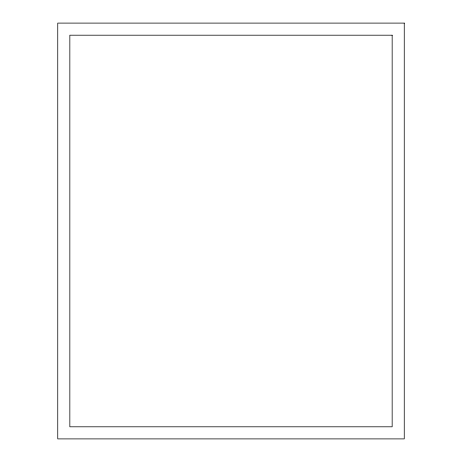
<?xml version="1.0" encoding="UTF-8"?>
<svg xmlns="http://www.w3.org/2000/svg" width="462" height="462" viewBox="0 0 462 462"><rect width="100%" height="100%" fill="white"/><g stroke="black" fill="none" stroke-linecap="round" stroke-linejoin="round"><path stroke-width="0.69" d="M404.25 23.1L57.75 23.1L57.75 438.9L404.25 438.9L404.25 23.1M392.157 35.193L69.843 35.193L69.843 426.807L392.157 426.807L392.157 35.193"/></g></svg>
